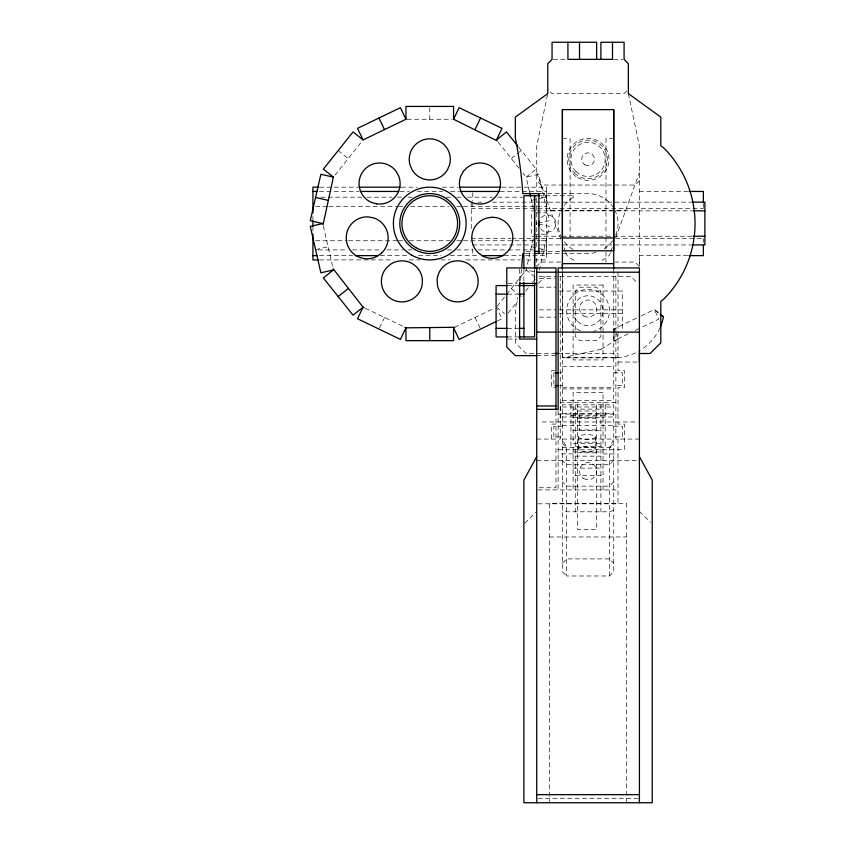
<?xml version="1.0" encoding="UTF-8"?>
<svg xmlns="http://www.w3.org/2000/svg" width="845" height="845" viewBox="0 0 845 845"><rect width="100%" height="100%" fill="white"/><g stroke="black" fill="none" stroke-linecap="round" stroke-linejoin="round"><path stroke-width="0.63" stroke-dasharray="4.22 3.17" d="M534.579 269.956L534.579 281.681L534.61 269.787M562.4 331.388L562.4 357.784L613.745 357.784A50.668 50.668 0 0 0 640.267 350.284M562.4 330.068L562.4 269.354M564.312 205.314A29.955 29.955 0 0 1 573.1 197.614L573.1 195.734L540.737 195.734M547.507 94.872L536.733 146.079L536.733 191.456M533.29 238.596L526.139 269.956L507.687 293.088M536.459 224.738L536.459 222.351M539.226 270.305L549.239 226.407L536.733 223.545L549.239 220.693L538.645 174.281L526.139 177.133L522.928 173.109M610.354 252.634L609.467 255.095A31.022 31.022 0 0 1 599.591 261.432M610.787 251.451L612.593 246.476M615.72 237.867L639.411 172.655M379.511 327.913L384.517 317.498M609.467 575.984L609.467 447.628L613.745 439.073L562.4 439.073L566.678 447.628L566.678 575.984L609.467 575.984L613.745 571.674L613.745 404.839L562.4 404.839L562.4 571.674L566.678 575.984M335 175.126L361.47 141.928M497.219 306.217L506.884 294.102M508.099 313.168L517.721 301.095M525.738 291.039L528.949 287.015M532.561 282.494L536.174 277.963L526.139 269.956L534.896 271.953M626.652 91.028L624.085 93.594L552.06 93.594L547.782 89.316M639.411 180.756L635.134 185.044L564.544 185.044M538.445 283.328L545.289 276.484M609.467 447.628L613.745 443.35M613.745 481.861L609.467 486.139L566.678 486.139L562.4 481.861M524.808 523.213L535.814 512.302M613.745 460.462L609.467 464.708L566.678 464.708L562.4 460.462M562.4 563.15L566.678 558.904L609.467 558.904L613.745 563.15M511.299 158.533L518.323 152.924M519.326 152.121L521.333 150.526M613.745 357.784L619.543 357.435M601.038 349.228L618.593 338.454L614.009 328.937L640.077 316.379M454.663 327.3L494.135 308.288M497.388 320.973L502.025 318.734L497.568 309.492M641.26 315.808L654.294 309.534L659.385 313.59L654.294 309.534L658.878 319.051L641.112 327.606M628.184 333.838L614.009 340.662L614.019 331.536M635.186 330.458L639.992 328.145M613.745 510.243L609.467 511.806L566.678 511.806L562.4 510.243M315.586 249.613L328.092 246.751M531.431 200.339L543.948 197.487M601.08 349.207L562.4 357.794L613.776 357.752M573.1 453.871L558.122 453.871M603.045 453.945L618.022 453.945M553.369 59.361L566.435 59.361M613.628 59.361L622.776 59.361M407.216 119.261L452.339 119.261M562.4 138.696L570.079 138.696L570.079 236.674M613.734 138.696L605.981 138.696L605.981 236.03M563.235 185.044L541.011 185.044L536.733 180.756M319.526 187.178L357.815 187.178M401.375 187.178L417.219 187.178M442.305 187.178L458.148 187.178M501.708 187.178L522.833 187.178M524.154 187.178L546.599 187.178L546.599 259.911L525.474 259.911M319.484 191.456L359.136 191.456M400.065 191.456L409.297 191.456M417.219 191.456L442.674 191.456M450.533 191.456L459.469 191.456M500.177 191.456L546.599 191.456L546.578 206.349L541.296 206.349M639.411 191.456L687.693 191.456M540.177 193.6L588.067 193.6A29.955 29.955 0 0 1 614.009 208.567M320.846 197.181L361.766 197.181M367.047 197.181L392.133 197.181M397.414 197.181L402.695 197.181M407.977 197.181L413.247 197.181M446.255 197.181L451.536 197.181M456.818 197.181L462.099 197.181M467.369 197.181L492.455 197.181M497.737 197.181L522.812 197.181M541.296 197.181L546.578 197.181M477.816 202.156L481.798 202.156M492.297 202.156L539.881 202.156M541.001 202.156L690.471 202.156M315.565 206.349L327.448 206.349M328.768 206.349L397.414 206.349M398.734 206.349L402.695 206.349M410.617 206.349L448.896 206.349M456.818 206.349L462.099 206.349M463.419 206.349L539.976 206.349M471.235 208.567L691.685 208.567M692.921 208.567L703.568 208.567M550.549 210.711L625.585 210.711M535.403 210.849L531.6 210.849L531.6 236.241L535.403 236.241M536.659 210.849L563.361 210.849M564.671 210.849L691.78 210.849M536.311 212.845L546.578 212.845M533.744 234.245L546.578 234.245M536.659 236.241L559.432 236.241M562.052 236.241L691.78 236.241M471.235 238.522L510.834 238.522M511.922 238.522L560.995 238.522M615.72 238.522L703.568 238.522M315.565 240.751L347.253 240.751M348.573 240.751L397.414 240.751M398.734 240.751L402.695 240.751M409.297 240.751L450.216 240.751M456.818 240.751L462.099 240.751M463.419 240.751L513.58 240.751M514.901 240.751L539.976 240.751M541.296 240.751L546.578 240.751L546.599 255.634L525.474 255.634M472.556 244.944L539.881 244.944M541.001 244.944L690.471 244.944M318.206 249.919L347.253 249.919M352.534 249.919L381.57 249.919M386.852 249.919L402.695 249.919M407.977 249.919L411.927 249.919M447.575 249.919L451.536 249.919M456.818 249.919L472.651 249.919M477.932 249.919L506.979 249.919M508.299 249.919L533.375 249.919M541.296 249.919L546.578 249.919M526.287 251.356L533.417 251.356M540.737 251.356L561.45 251.356M525.442 253.5L533.29 253.5M540.177 253.5L588.067 253.5A29.955 29.955 0 0 0 595.82 252.475M319.526 255.634L352.534 255.634M380.261 255.634L409.297 255.634M418.539 255.634L440.984 255.634M450.227 255.634L479.295 255.634M504.349 255.634L521.069 255.634M687.693 255.634L639.411 255.634L639.295 266.333L635.018 262.056L615.435 262.056M319.526 259.911L393.464 259.911M409.297 259.911L419.859 259.911M440.984 259.911L450.227 259.911M466.07 259.911L520.193 259.911M560.594 262.056L541.011 262.056L536.733 266.333L536.733 255.634M539.247 276.484L556.866 276.484M559.77 276.484L630.856 276.484L637.7 283.328M539.3 278.628L554.7 278.628M508.067 283.445L517.045 283.445M507.465 285.589L517.584 285.589M539.3 287.184L555.978 287.184M559.432 291.029L622.3 291.029L622.3 330.617M507.465 294.144L517.584 294.144M539.3 309.861L555.978 309.861M559.432 309.861L622.3 309.861M559.432 313.284L622.3 313.284M539.3 317.128L555.978 317.128M507.444 328.367L517.584 328.367M507.444 336.933L517.584 336.933M508.067 339.067L517.193 339.067M555.978 353.495L526.034 353.495L515.334 342.806L515.334 309.122A432.133 432.133 0 0 0 517.51 297.577M558.122 353.495L618.022 353.495M536.733 355.639L555.978 355.639M618.022 362.061L639.411 362.061M562.4 366.339L613.745 366.339M554.911 370.617L551.701 370.617L551.701 387.728L555.978 387.728M559.96 372.751L562.4 372.751M613.745 372.751L622.3 372.751L622.3 385.595L613.745 385.595M559.96 385.595L562.4 385.595M562.4 387.728L613.745 387.728M562.4 388.932L613.745 388.932M562.4 400.562L613.745 400.562M615.878 402.706L560.256 402.706L560.214 421.961L539.342 421.961M562.4 406.984L613.745 406.984M573.1 409.117L603.045 409.117M577.378 410.997L596.633 410.997M562.4 413.395L570.956 413.395M573.1 413.395L603.045 413.395M605.189 413.395L613.745 413.395M558.122 414.113L618.022 414.113M570.956 415.539L605.189 415.539M562.4 417.007L575.234 417.007M577.378 417.007L596.633 417.007M600.911 417.007L613.745 417.007M573.1 417.683L603.045 417.683M577.378 418.391L596.633 418.381M562.4 421.961L613.745 421.961M615.878 421.961L638.102 421.961M555.978 424.095L551.701 424.095L551.701 439.073M562.4 425.563L575.234 425.563M577.378 425.563L596.633 425.563M600.911 425.563L613.745 425.563M562.4 426.239L553.845 426.239L553.845 436.928L562.4 436.928M613.745 426.239L622.3 426.239L622.3 436.928L613.745 436.928M577.378 429.936L596.633 429.936M573.1 430.517L603.045 430.517M536.733 439.073L560.256 439.073L560.256 333.923M639.411 439.073L615.878 439.073L615.878 333.923M577.378 442.188L596.633 442.188M562.4 447.628L613.745 447.628M558.122 449.772L624.444 449.772L624.444 424.095L618.022 424.095L618.022 387.728L624.444 387.728L624.444 370.617L618.022 370.617L618.022 269.249M573.1 451.99L603.045 451.99M577.378 452.825L596.633 452.825M575.234 456.152L600.911 456.152M536.733 460.462L555.978 460.462M558.122 460.462L638.155 460.462M573.1 468.098L603.045 468.098M575.234 475.334L600.911 475.334M539.3 487.755L555.978 487.755L555.978 411.103M538.043 489.899L618.022 489.899M538.043 503.81L618.022 503.81L618.022 439.073M549.535 536.966L626.578 536.966M538.043 798.536L639.411 798.536M531.431 246.751L543.948 249.613M365.389 308.288L403.646 326.709M338.201 150.526L348.235 158.533M511.299 288.567L517.32 293.363M518.323 294.166L521.333 296.563M496.459 307.179L504.486 313.579M639.411 511.394L650.418 522.305M562.4 443.35L566.678 447.628M518.524 147.009L536.174 169.137L526.139 177.133L529.73 192.903M498.064 141.928L518.914 168.081M475.006 317.498L480.023 327.913M536.733 172.655L560.869 239.103M563.995 247.712L565.358 251.451M565.78 252.634L566.678 255.095A31.022 31.022 0 0 0 576.554 261.432M530.84 197.762L533.649 210.046M323.371 226.059L333.12 268.763M628.363 93.594L639.411 146.079L639.411 266.059M703.357 203.307L703.357 208.567M703.357 238.522L703.357 242.473M626.578 802.75L626.578 503.388L549.535 503.388L549.535 802.75M615.878 276.484L615.878 333.025M614.009 328.937L614.009 332.845M614.009 334.145L614.009 340.662M613.745 269.344L613.745 402.706M605.981 237.339L605.981 262.33M605.189 404.839L605.189 447.628M603.045 489.899L603.045 446.678L573.1 446.678L573.1 489.899M600.911 404.839L600.911 511.806M596.633 404.839L596.633 529.34L577.378 529.34L577.378 404.839M595.556 436.949A8.556 2.355 0 0 1 582.723 438.999A8.556 2.355 0 0 1 582.723 434.911A8.556 2.355 0 0 1 595.556 436.949L595.556 449.286A8.556 2.355 0 0 1 582.723 451.336A8.556 2.355 0 0 1 582.723 447.248A8.556 2.355 0 0 1 595.556 449.286M579.512 413.395L579.512 430.517M578.445 436.949L578.445 449.286M575.234 329.972L575.234 291.462L579.512 287.184L596.633 287.184L600.911 291.462L600.911 336.384L596.633 340.662L579.512 340.662L575.234 336.384L575.234 331.251M575.234 404.839L575.234 511.806M573.1 195.734L573.1 197.614M570.956 404.839L570.956 447.628M562.4 271.551L562.4 402.706M560.256 276.484L560.256 333.025M558.122 410.659L558.122 489.899M553.845 372.751L553.845 385.595M536.733 198.005L536.733 249.085M523.9 269.513L523.9 282.473M519.612 269.217L519.612 283.445M472.767 192.776L472.767 200.677M472.767 201.987L472.767 208.567M472.767 249.053L472.767 255.634M471.235 202.156L471.235 229.407M429.767 107.716L429.767 119.261M312.925 216.341L312.925 220.27M312.925 226.819L312.925 231.456M580.409 330.691A21.389 21.389 0 0 1 571.442 297.25A21.389 21.389 0 0 1 606.013 299.067A21.389 21.389 0 0 1 593.612 331.377M521.481 269.143A432.133 432.133 0 0 1 520.087 280.804M614.632 209.708A29.955 29.955 0 0 1 615.741 235.005M612.604 240.719A29.955 29.955 0 0 1 603.045 249.486M573.1 249.486A29.955 29.955 0 0 1 564.312 241.776M562.136 238.522A29.955 29.955 0 0 1 562.136 208.567M659.945 327.913A50.668 50.668 0 0 1 641.249 349.661M541.391 217.492A8.556 8.556 0 0 1 554.003 218.042A8.556 8.556 0 0 1 552.355 230.558A8.556 8.556 0 0 1 540.039 227.823M603.045 285.04L573.1 285.04L573.1 359.917L603.045 359.917L603.045 285.04M603.045 392.344L573.1 392.344L573.1 443.35L603.045 443.35L603.045 392.344M574.452 172.982A19.255 19.255 0 0 0 606.668 164.352A19.255 19.255 0 0 0 583.092 140.766A19.255 19.255 0 0 0 574.452 172.982M577.589 177.524A20.967 20.967 0 0 0 609.034 159.367A20.967 20.967 0 0 0 577.589 141.21A20.967 20.967 0 0 0 577.589 177.524M583.789 478.576A8.556 8.556 0 0 0 596.633 471.161A8.556 8.556 0 0 0 583.789 463.747A8.556 8.556 0 0 0 583.789 478.576M583.789 315.988A8.556 8.556 0 0 0 596.633 308.573A8.556 8.556 0 0 0 583.789 301.169A8.556 8.556 0 0 0 583.789 315.988M577.484 321.301A14.978 14.978 0 0 0 602.527 314.593A14.978 14.978 0 0 0 584.191 296.246A14.978 14.978 0 0 0 577.484 321.301M575.973 171.472A17.111 17.111 0 0 0 604.597 163.793A17.111 17.111 0 0 0 583.641 142.837A17.111 17.111 0 0 0 575.973 171.472M584.867 164.807A6.422 6.422 0 0 0 594.489 159.24A6.422 6.422 0 0 0 584.867 153.684A6.422 6.422 0 0 0 584.867 164.807"/><path stroke-width="1.27" d="M534.579 268.657L534.579 195.734L534.61 268.467M562.4 268.034L562.4 109.618L613.745 109.618L613.734 268.921M613.734 109.618L613.734 250.817L562.4 250.817M521.745 266.545L522.833 253.5M497.219 140.872L453.564 119.261L453.564 106.428L405.959 106.428L405.959 119.261L363.075 139.921L353.041 131.915L323.36 169.137L333.395 177.133L323.075 224.738M453.564 119.261L459.131 107.695L502.025 128.355L496.459 139.921L506.493 131.915L517.721 145.995M475.006 129.591L480.583 118.025M536.733 456.649L523.889 480.087L523.889 802.75L652.245 802.75L652.245 480.087L639.411 456.649M338.201 296.563L348.235 288.567M454.663 327.3L405.959 327.828L404.861 327.3M496.226 321.533L459.131 339.394L453.564 327.828L453.564 340.662L405.959 340.662L405.959 327.828L400.393 339.394L357.509 318.734L363.075 307.179L333.12 268.763M318.206 187.178L312.925 187.178L312.925 213.003M359.136 187.178L400.065 187.178M459.469 187.178L500.398 187.178M312.925 191.456L316.886 191.456M360.456 191.456L398.745 191.456M460.789 191.456L499.078 191.456M689.002 191.456L703.357 191.456L703.357 201.987M539.797 193.6L522.833 193.6L521.745 180.545A432.133 432.133 0 0 0 515.334 137.978L515.334 117.128L547.782 93.594L547.782 63.639L552.06 59.361L552.06 42.25L596.633 42.25L596.633 59.361M539.744 195.734L523.9 195.734L523.9 268.657M691.78 202.156L704.888 202.156L704.888 244.944L691.78 244.944M693.09 210.849L704.888 210.849M693.09 236.241L704.888 236.241M613.734 237.984L562.4 237.984L562.4 109.618M534.262 251.356L539.744 251.356M534.579 253.5L539.797 253.5M312.925 255.634L316.886 255.634M355.175 255.634L377.62 255.634M481.914 255.634L503.039 255.634M689.002 255.634L703.357 255.634L703.357 245.103M318.206 259.911L312.925 259.911L312.925 234.097M613.734 263.651L562.4 263.651L562.4 268.921M536.733 272.206L555.978 272.206M558.122 272.206L639.411 272.206M536.733 283.445L519.612 283.445L519.612 339.067L536.733 339.067M507.465 285.589L496.089 285.589L496.089 336.933L507.465 336.933M518.841 285.589L534.61 285.589L534.579 282.98L534.61 336.933L518.809 336.933M496.089 294.144L507.465 294.144M518.841 294.144L523.9 294.144M496.089 328.367L507.465 328.367M518.841 328.367L523.9 328.367M536.733 332.106L555.978 332.106M558.122 332.106L639.411 332.106M555.028 353.495L558.619 353.495M639.411 353.495L650.111 353.495L660.811 342.806L660.811 301.411L663.705 299.183A106.966 106.966 0 0 0 663.705 147.907L660.811 145.689L660.811 117.128L628.363 93.594L628.363 63.639L624.085 59.361L624.085 42.25L600.911 42.25L600.911 59.361M536.733 355.639L515.334 355.639L506.778 347.084L506.778 267.928L555.978 267.928L555.978 409.941M555.07 372.751L558.735 372.751M555.07 385.595L558.735 385.595M536.733 405.98L555.978 405.98M536.733 409.36L558.122 409.36L558.122 267.928L639.411 267.928L639.411 802.75M536.733 794.659L639.411 794.659M333.395 177.133L320.878 174.281L310.284 220.693L322.801 223.545L310.284 226.407L320.878 272.808L333.395 269.956L323.36 277.963L353.041 315.174L363.075 307.179L364.174 307.707M315.586 197.487L328.092 200.339M663.462 316.854L660.41 314.414L663.462 316.843A50.668 50.668 0 0 1 660.41 326.846M405.959 119.261L400.393 107.695L357.509 128.355L363.075 139.921M378.951 118.025L384.517 129.591M529.73 192.903L530.597 196.674M639.401 352.883L639.411 362.061M612.498 42.25L612.498 59.361L567.924 59.361L567.924 42.25M579.512 42.25L579.512 59.361M538.888 193.6L538.888 253.5M536.733 267.928L536.733 802.75M523.9 282.473L523.9 336.933M429.767 327.828L429.767 340.662M312.925 220.915L312.925 226.185M519.907 282.103A432.133 432.133 0 0 1 519.358 285.98M539.184 225.763A8.556 8.556 0 0 1 539.184 221.337M422.394 279.832L422.099 285.188A20.534 20.534 0 0 1 393.009 299.869A20.534 20.534 0 0 1 386.355 267.971L390.348 264.4A20.534 20.534 0 0 1 422.394 279.832M449.603 164.68L447.554 169.634A20.534 20.534 0 0 1 411.98 169.634L409.931 164.68A20.534 20.534 0 0 1 429.767 138.833A20.534 20.534 0 0 1 449.603 164.68M463.419 171.334L460.821 176.024A20.534 20.534 0 0 0 483.002 203.835C490.132 202.642 496.3 197.719 499.057 191.033A20.534 20.534 0 0 0 471.732 164.712L467.137 167.479L463.419 171.334M381.454 253.194L376.986 256.362A20.967 20.967 0 0 1 346.756 242.494A20.967 20.967 0 0 1 367.976 216.88L373.374 217.799A20.967 20.967 0 0 1 381.454 253.194M491.568 217.302L486.276 218.2A20.534 20.534 0 0 0 478.365 252.887L482.738 255.982A20.534 20.534 0 0 0 512.355 242.399A20.534 20.534 0 0 0 491.568 217.302M376.532 203.835L371.377 202.356A20.534 20.534 0 0 1 363.53 170.732A20.534 20.534 0 0 1 396.115 171.334L398.703 176.024A20.534 20.534 0 0 1 376.532 203.835M473.179 267.971L469.176 264.4A20.534 20.534 0 0 0 437.129 279.832L437.435 285.188A20.534 20.534 0 0 0 466.524 299.869A20.534 20.534 0 0 0 473.179 267.971M415.856 247.627A27.811 27.811 0 0 0 457.578 223.545A27.811 27.811 0 0 0 415.856 199.462A27.811 27.811 0 0 0 415.856 247.627M414.789 249.486A29.955 29.955 0 0 0 459.712 223.545A29.955 29.955 0 0 0 414.789 197.614A29.955 29.955 0 0 0 414.789 249.486M411.578 255.042A36.367 36.367 0 0 0 466.134 223.545A36.367 36.367 0 0 0 411.578 192.047A36.367 36.367 0 0 0 411.578 255.042"/></g></svg>
